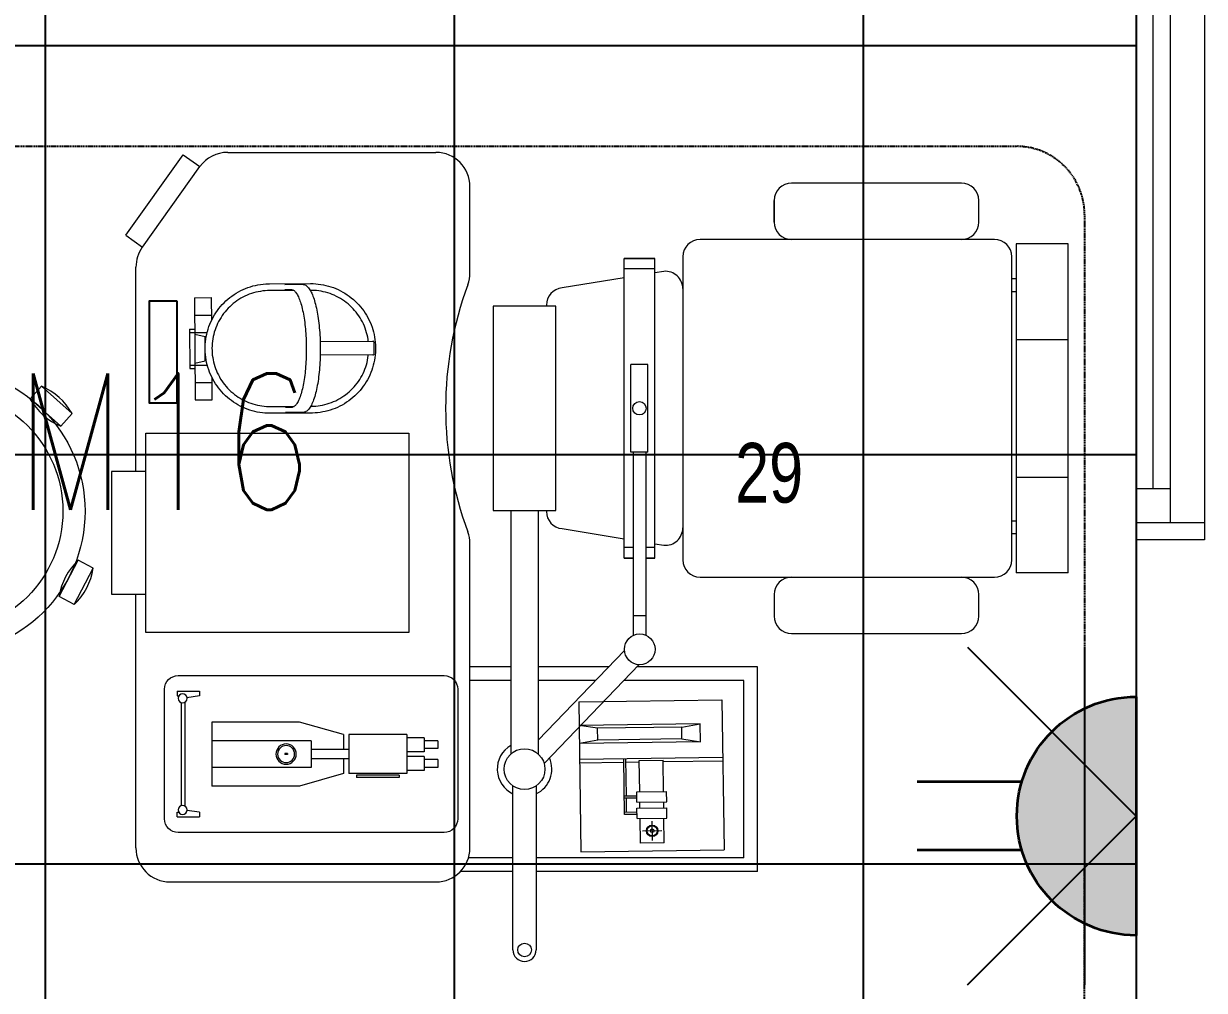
# Model space of a CAD drawing. Extents: x -178977 to 231842, y -29287 to 19916.
# Drawn here: x 12644 to 14376, y -5546 to -4128 of the extents above; entities that cross this region are included whole.
import ezdxf
from ezdxf import colors
from ezdxf.entities.mleader import LeaderData, LeaderLine
from ezdxf.enums import TextEntityAlignment as Align
from ezdxf.math import Vec2, Vec3

# ---------------------------------------------------------------- set-up
doc = ezdxf.new("R2010")
doc.units = 0
doc.header["$LTSCALE"] = 0.25
doc.linetypes.add('DASHDOT', pattern=[25.4, 12.7, -6.35, 0, -6.35])
doc.linetypes.add('HIDDEN', pattern=[9.525, 6.35, -3.175])
for name, color, linetype, lineweight in [('01-First Floor-FUR$0$72_EGR_EQP_TAG', 142, 'Continuous', 5), ('01-First Floor-FUR$0$Aluminum', 251, 'Continuous', 5), ('01-First Floor-FUR$0$LOADING', 253, 'Continuous', 5), ('01-First Floor-FUR$0$Walls', 251, 'Continuous', 5), ('E-LITE-CIRC', 6, 'Continuous', 25), ('E-LITE-CLNG-CNDT', 6, 'DASHDOT', 35), ('E-LITE-EXIT-NUMB', 6, 'Continuous', 25), ('E-POWR-FLOR-CNDT', 6, 'HIDDEN', 25), ('E-POWR-WALL @ 100', 4, 'Continuous', 35)]:
    doc.layers.add(name, color=color, linetype=linetype, lineweight=lineweight)
doc.layers.add('01-First Floor-FUR$0$FALSE CEILING', color=251, linetype='Continuous')
doc.styles.add('01-First Floor-FUR$0$X3G_ENTITY_257CFD', font='swisscl.ttf', dxfattribs={"height": 200})
doc.styles.add('DC_SIMPLEX', font='SIMPLEX.shx', dxfattribs={"width": 0.7})

# ---------------------------------------------------------------- blocks, each defined once
blk = doc.blocks.new('01-First Floor-FUR$0$ME12326-P')
for p, q in [((0, 0.22), (0, 0)), ((0, 0.22), (0.21, 0.22)), ((0.21, 0.22), (0.21, 0)), ((0.027, 0.1807), (0, 0.1852)), ((0.1775, 0.1852), (0, 0.1852)), ((0.1505, 0.1807), (0.027, 0.1807)), ((0.027, 0.1635), (0.027, 0.1807)), ((0.1505, 0.1807), (0.1775, 0.1852)), ((0.1505, 0.1635), (0.1505, 0.1807)), ((0.1775, 0.159), (0.1775, 0.1852)), ((0.027, 0.1635), (0, 0.159)), ((0.1775, 0.159), (0, 0.159)), ((0.1505, 0.1635), (0.027, 0.1635)), ((0.1505, 0.1635), (0.1775, 0.159)), ((0.21, 0.1355), (0, 0.1355)), ((0.0648, 0.1301), (0, 0.1301)), ((0.0648, 0.0536), (0.0648, 0.1355)), ((0.0679, 0.0806), (0.0679, 0.1355)), ((0.0875, 0.1301), (0.0679, 0.1301)), ((0.0875, 0.0867), (0.0875, 0.1327)), ((0.0875, 0.1327), (0.1225, 0.1327)), ((0.1225, 0.0867), (0.1225, 0.1327)), ((0.21, 0.1301), (0.1225, 0.1301)), ((0.0831, 0.0715), (0.0831, 0.0867)), ((0.0831, 0.0867), (0.1269, 0.0867)), ((0.1269, 0.0715), (0.1269, 0.0867)), ((0.0831, 0.0806), (0.0648, 0.0806)), ((0.0831, 0.0776), (0.0648, 0.0776)), ((0.0679, 0.0567), (0.0679, 0.0776)), ((0.0831, 0.0715), (0.1269, 0.0715)), ((0.0875, 0.0628), (0.0875, 0.0715)), ((0.1225, 0.0628), (0.1225, 0.0715)), ((0.0831, 0.0567), (0.0648, 0.0567)), ((0.0831, 0.0536), (0.0648, 0.0536)), ((0.0831, 0.0476), (0.0831, 0.0628)), ((0.0831, 0.0628), (0.1269, 0.0628)), ((0.1269, 0.0476), (0.1269, 0.0628)), ((0.0831, 0.0476), (0.1269, 0.0476)), ((0.0875, 0.0116), (0.0875, 0.0476)), ((0.105, 0.0152), (0.105, 0.0435)), ((0.1225, 0.0116), (0.1225, 0.0476)), ((0.1192, 0.0291), (0.0908, 0.0291)), ((0, 0), (0.21, 0)), ((0.1225, 0.0116), (0.0875, 0.0116))]:
    blk.add_line(p, q)
for radius in [0.00847, 0.00758, 0.00267]:
    blk.add_circle((0.105, 0.0293), radius)
blk = doc.blocks.new('01-First Floor-FUR$0$ME12281-P')
at = {"color": 0}
for p, q in [((0.4454, 0.3153), (0.0554, 0.3153)), ((0.0354, 0.2953), (0.0354, 0.1053)), ((0.4654, 0.1053), (0.4654, 0.2953)), ((0.414, 0.2923), (0.414, 0.2855)), ((0.4469, 0.2923), (0.414, 0.2923)), ((0.414, 0.2855), (0.4325, 0.283)), ((0.4469, 0.2855), (0.4447, 0.2855)), ((0.4469, 0.2923), (0.4469, 0.2855)), ((0.4356, 0.2759), (0.4356, 0.124)), ((0.4412, 0.2759), (0.4412, 0.1246)), ((0.2028, 0.2289), (0.2676, 0.2473)), ((0.2676, 0.2473), (0.3961, 0.2473)), ((0.3961, 0.2473), (0.3961, 0.1533)), ((0.1099, 0.2289), (0.1953, 0.2289)), ((0.1099, 0.2289), (0.1099, 0.1716)), ((0.1953, 0.2289), (0.1953, 0.1716)), ((0.2028, 0.2289), (0.2028, 0.2071)), ((0.0648, 0.2198), (0.0845, 0.2198)), ((0.0648, 0.2198), (0.0648, 0.2083)), ((0.0648, 0.2083), (0.0845, 0.2083)), ((0.0845, 0.2243), (0.1099, 0.2243)), ((0.0845, 0.2243), (0.0845, 0.2037)), ((0.2504, 0.2198), (0.3961, 0.2198)), ((0.2504, 0.2198), (0.2504, 0.1808)), ((0.0648, 0.1922), (0.0648, 0.1808)), ((0.0648, 0.1922), (0.0845, 0.1922)), ((0.0845, 0.2037), (0.1099, 0.2037)), ((0.0845, 0.1968), (0.0845, 0.1762)), ((0.0845, 0.1968), (0.1099, 0.1968)), ((0.1953, 0.2071), (0.2504, 0.2071)), ((0.1953, 0.1934), (0.2504, 0.1934)), ((0.2028, 0.1934), (0.2028, 0.1716)), ((0.2851, 0.2009), (0.2851, 0.1996)), ((0.2851, 0.2009), (0.2892, 0.2009)), ((0.2851, 0.1996), (0.2892, 0.1996)), ((0.2892, 0.2009), (0.2892, 0.1996)), ((0.0648, 0.1808), (0.0845, 0.1808)), ((0.0845, 0.1762), (0.1099, 0.1762)), ((0.2504, 0.1808), (0.3961, 0.1808)), ((0.1099, 0.1716), (0.1953, 0.1716)), ((0.1211, 0.1692), (0.1211, 0.166)), ((0.1211, 0.1692), (0.184, 0.1692)), ((0.1211, 0.166), (0.184, 0.166)), ((0.184, 0.1692), (0.184, 0.166)), ((0.2028, 0.1716), (0.2676, 0.1533)), ((0.2676, 0.1533), (0.3961, 0.1533)), ((0.414, 0.1151), (0.4325, 0.1175)), ((0.414, 0.1151), (0.414, 0.1082)), ((0.4469, 0.1082), (0.414, 0.1082)), ((0.4469, 0.1151), (0.4447, 0.1151)), ((0.4469, 0.1082), (0.4469, 0.1151)), ((0.0554, 0.0853), (0.4454, 0.0853))]:
    blk.add_line(p, q, dxfattribs=at)
for centre, radius in [((0.439, 0.2821), 0.00657), ((0.2871, 0.2003), 0.0149), ((0.2871, 0.2003), 0.0125), ((0.439, 0.1184), 0.00657)]:
    blk.add_circle(centre, radius, dxfattribs=at)
for centre, start, end in [((0.0554, 0.2953), 90, 180), ((0.4454, 0.2953), 0, 90), ((0.0554, 0.1053), 180, 270), ((0.4454, 0.1053), 270, 0)]:
    blk.add_arc(centre, 0.02, start, end, dxfattribs=at)
blk = doc.blocks.new('01-First Floor-FUR$0$ME18014A-P')
for p, q in [((0.2537, 1.2997), (0.2362, 1.2753)), ((0.2537, 1.2997), (0.3719, 1.2152)), ((-0.6447, 1.2847), (-0.2727, 1.2847)), ((-0.0927, 1.2847), (0.2071, 1.2847)), ((0.2362, 1.2753), (0.3544, 1.1908)), ((0.2362, 1.2753), (0.3544, 1.1908)), ((-0.6947, 1.2347), (-0.6947, 0.8447)), ((0.3719, 1.2152), (0.3544, 1.1908)), ((0.3753, 1.1501), (0.3753, 0.8447)), ((-0.6792, 0.7317), (-0.6792, 0.8085)), ((-0.6447, 0.7947), (-0.1986, 0.7947)), ((-0.3792, 0.7347), (-0.3792, 0.7947)), ((0.1986, 0.7947), (0.3253, 0.7947)), ((-0.7944, 0.7317), (-0.5539, 0.7317)), ((-0.15, 0.7347), (-0.5068, 0.7347)), ((-0.5539, 0.6977), (-0.7944, 0.6977)), ((-0.6792, 0.3732), (-0.6792, 0.6977)), ((-0.15, 0.6947), (-0.5068, 0.6947)), ((-0.3551, 0.5682), (-0.4867, 0.6947)), ((-0.3792, 0.5913), (-0.3792, 0.6947)), ((-0.3759, 0.5465), (-0.5208, 0.6859)), ((-0.15, 0.6826), (-0.1512, 0.6826)), ((0.1512, 0.6826), (0.15, 0.6826)), ((-0.1765, 0.6594), (-0.1913, 0.5686)), ((0.1913, 0.5686), (0.1765, 0.6594)), ((-0.0644, 0.5554), (-0.3331, 0.5554)), ((-0.3037, 0.5554), (-0.3037, 0.5361)), ((-0.2198, 0.5686), (-0.2198, 0.5554)), ((-0.2198, 0.5686), (0.2198, 0.5686)), ((-0.2198, 0.5554), (-0.2198, 0.5686)), ((-0.2044, 0.5554), (-0.2044, 0.5686)), ((-0.0644, 0.5586), (0.0644, 0.5586)), ((-0.0644, 0.5336), (-0.0644, 0.5586)), ((0.0644, 0.5336), (0.0644, 0.5586)), ((0.2044, 0.5236), (0.2044, 0.5686)), ((0.2198, 0.5686), (0.2198, 0.5236)), ((0.2198, 0.5236), (0.2198, 0.5686)), ((-0.3792, 0.3732), (-0.3792, 0.5496)), ((-0.3326, 0.5361), (-0.0644, 0.5361)), ((-0.2198, 0.5361), (-0.2198, 0.5236)), ((-0.2198, 0.5236), (-0.2198, 0.5361)), ((-0.2198, 0.5236), (0.2198, 0.5236)), ((-0.2044, 0.5236), (-0.2044, 0.5361)), ((-0.1986, 0.5236), (-0.2008, 0.5102)), ((-0.0644, 0.5336), (0.0644, 0.5336)), ((0.2008, 0.5102), (0.1986, 0.5236)), ((0.2223, 0.4826), (-0.2223, 0.4826)), ((-0.2477, 0.4572), (-0.2477, 0.0254)), ((0.2476, 0.0254), (0.2476, 0.4572)), ((-0.6792, 0.3732), (-0.3792, 0.3732)), ((-0.2731, 0.3484), (-0.3048, 0.3484)), ((0.273, 0.3484), (0.3048, 0.3484)), ((0.3048, 0.3484), (0.273, 0.3484)), ((-0.3302, 0.323), (-0.3302, 0.0738)), ((0.3302, 0.0738), (0.3302, 0.323)), ((-0.3048, 0.0484), (-0.2731, 0.0484)), ((0.273, 0.0484), (0.3048, 0.0484)), ((-0.2223, 0), (0.2223, 0)), ((-0.1841, -0.0063), (-0.1841, 0)), ((-0.1651, 0), (-0.1651, -0.0063)), ((0.1714, 0), (0.1714, -0.0063)), ((0.1905, 0), (0.1905, -0.0063)), ((-0.2413, -0.0826), (-0.2413, -0.0063)), ((0.2413, -0.0063), (-0.2413, -0.0063)), ((-0.1016, -0.0826), (-0.1016, -0.0063)), ((0.1011, -0.0063), (0.1011, -0.0826)), ((0.2413, -0.0826), (0.2413, -0.0063)), ((-0.2413, -0.0826), (0.2413, -0.0826))]:
    blk.add_line(p, q)
at = {"color": 8}
for p, q in [((-0.6592, 0.7317), (-0.6592, 0.7968)), ((-0.3992, 0.7347), (-0.3992, 0.7947)), ((-0.6592, 0.3932), (-0.6592, 0.6977)), ((-0.3992, 0.6105), (-0.3992, 0.6947)), ((-0.3992, 0.3932), (-0.3992, 0.5689)), ((-0.6592, 0.3932), (-0.3992, 0.3932))]:
    blk.add_line(p, q, dxfattribs=at)
for points in [[(-0.2727, 1.2703), (-0.0927, 1.2703), (-0.0927, 1.3203), (-0.2727, 1.3203)], [(-0.3289, 0.8843), (-0.3289, 1.2703), (-0.0364, 1.2703), (-0.0364, 0.8843)], [(-0.15, 0.6686), (0.15, 0.6686), (0.15, 0.7607), (-0.15, 0.7607)]]:
    blk.add_lwpolyline(points, close=True)
for centre, radius in [((-0.5292, 0.7147), 0.03), ((-0.7944, 0.7147), 0.01), ((-0.3535, 0.5457), 0.0225), ((0, 0.5461), 0.00979)]:
    blk.add_circle(centre, radius)
for centre, radius, start, end in [((-0.6447, 1.2347), 0.05, 90, 180), ((0.2071, 1.2347), 0.05, 54.4343, 90), ((0.3253, 1.1501), 0.05, 0, 54.4343), ((-0.6447, 0.8447), 0.05, 180, 270), ((0.3253, 0.8447), 0.05, 270, 0), ((0, 0.313), 0.5175, 69.5195, 110.4805), ((-0.1986, 0.8447), 0.05, 270, 290.4805), ((0.1986, 0.8447), 0.05, 249.5195, 270), ((-0.5292, 0.7147), 0.04, 30, 154.8331), ((-0.7944, 0.7147), 0.017, 90, 270), ((-0.5292, 0.7147), 0.04, 205.1669, 294.1023), ((-0.1512, 0.6572), 0.0254, 90, 175.0303), ((0.1512, 0.6572), 0.0254, 4.9697, 90), ((-0.1755, 0.508), 0.0254, 175.0303, 270), ((0.1755, 0.508), 0.0254, 270, 4.9697), ((-0.2223, 0.4572), 0.0254, 90, 180), ((0.2223, 0.4572), 0.0254, 0, 90), ((-0.3048, 0.323), 0.0254, 90, 180), ((-0.2731, 0.323), 0.0254, 0, 90), ((0.273, 0.323), 0.0254, 90, 180), ((0.3048, 0.323), 0.0254, 0, 90), ((-0.3048, 0.0738), 0.0254, 180, 270), ((-0.2731, 0.0738), 0.0254, 270, 0), ((0.273, 0.0738), 0.0254, 180, 270), ((0.3048, 0.0738), 0.0254, 270, 0), ((-0.2223, 0.0254), 0.0254, 180, 270), ((0.2223, 0.0254), 0.0254, 270, 0)]:
    blk.add_arc(centre, radius, start, end)
blk = doc.blocks.new('01-First Floor-FUR$0$ME12818-P')
for p, q in [((-0.0723, 0.1635), (0.0777, 0.1635)), ((-0.0723, 0.1635), (-0.0723, 0.1385)), ((-0.0468, 0.1635), (-0.0468, 0.1385)), ((-0.0262, 0.1712), (0.0316, 0.1712)), ((-0.0262, 0.1712), (-0.0262, 0.1635)), ((-0.0212, 0.1712), (-0.0212, 0.145)), ((-0.0148, 0.1485), (-0.0184, 0.1635)), ((0.0238, 0.1635), (0.0202, 0.1485)), ((0.0266, 0.1712), (0.0266, 0.145)), ((0.0316, 0.1712), (0.0316, 0.1635)), ((0.0521, 0.1635), (0.0521, 0.1385)), ((0.0777, 0.1635), (0.0777, 0.1385)), ((0.0202, 0.1485), (-0.0148, 0.1485)), ((-0.0123, 0.1485), (-0.0123, 0.1471)), ((0.0177, 0.1471), (0.0177, 0.1485)), ((-0.0389, 0.1385), (-0.0723, 0.1385)), ((0.0777, 0.1385), (0.0442, 0.1385)), ((-0.0923, 0.0534), (-0.0923, -0.0066)), ((-0.0823, 0.018), (-0.0823, 0.0534)), ((0.0877, 0.0534), (0.0877, 0.018)), ((0.0977, -0.0066), (0.0977, 0.0534)), ((-0.0913, 0.0311), (-0.0913, 0.0053)), ((-0.0833, 0.0208), (-0.0833, 0.0311)), ((0.0887, 0.0311), (0.0887, 0.0208)), ((0.0967, 0.0053), (0.0967, 0.0311)), ((-0.0823, -0.0066), (-0.0823, -0.006)), ((0.0877, -0.0061), (0.0877, -0.0066)), ((-0.0053, -0.0205), (0.0107, -0.0205)), ((-0.0053, -0.0996), (-0.0058, -0.0996)), ((0.0107, -0.0996), (-0.0053, -0.0996)), ((0.0111, -0.0996), (0.0107, -0.0996))]:
    blk.add_line(p, q)
at = {"flags": 128}
for points in [[(0.0977, 0.0534), (0.0976, 0.0572), (0.0974, 0.061), (0.097, 0.0648), (0.0965, 0.0685), (0.0958, 0.0723), (0.095, 0.076), (0.094, 0.0796), (0.0929, 0.0833), (0.0916, 0.0869), (0.0902, 0.0904), (0.0886, 0.0939), (0.087, 0.0973), (0.0851, 0.1006), (0.0832, 0.1038), (0.0811, 0.107), (0.0789, 0.1101), (0.0766, 0.1131), (0.0741, 0.116), (0.0716, 0.1188), (0.0689, 0.1215), (0.0661, 0.1241), (0.0632, 0.1266), (0.0602, 0.129), (0.0572, 0.1312), (0.054, 0.1333), (0.0508, 0.1353), (0.0475, 0.1372), (0.0441, 0.1389), (0.0406, 0.1405), (0.0371, 0.1419), (0.0335, 0.1432), (0.0299, 0.1444), (0.0263, 0.1454), (0.0226, 0.1463), (0.0188, 0.147), (0.0151, 0.1476), (0.0113, 0.148), (0.0075, 0.1483), (0.0037, 0.1484), (-0.0001, 0.1483), (-0.0039, 0.1482), (-0.0077, 0.1478), (-0.0114, 0.1473), (-0.0152, 0.1467), (-0.0189, 0.1459), (-0.0226, 0.145), (-0.0262, 0.1439), (-0.0298, 0.1427), (-0.0334, 0.1413), (-0.0368, 0.1398), (-0.0403, 0.1381), (-0.0436, 0.1363), (-0.0469, 0.1344), (-0.0501, 0.1324), (-0.0532, 0.1302), (-0.0562, 0.1279), (-0.0592, 0.1255), (-0.062, 0.1229), (-0.0647, 0.1203), (-0.0674, 0.1176), (-0.0699, 0.1147), (-0.0723, 0.1118), (-0.0745, 0.1087), (-0.0767, 0.1056), (-0.0787, 0.1024), (-0.0806, 0.0991), (-0.0824, 0.0957), (-0.084, 0.0923), (-0.0855, 0.0888), (-0.0868, 0.0852), (-0.088, 0.0816), (-0.0891, 0.078), (-0.09, 0.0743), (-0.0907, 0.0705), (-0.0914, 0.0668), (-0.0918, 0.063), (-0.0921, 0.0592), (-0.0923, 0.0554), (-0.0923, 0.0534)], [(-0.0823, 0.0534), (-0.0822, 0.0568), (-0.082, 0.0602), (-0.0817, 0.0636), (-0.0812, 0.0669), (-0.0806, 0.0703), (-0.0799, 0.0736), (-0.079, 0.0769), (-0.078, 0.0801), (-0.0769, 0.0833), (-0.0756, 0.0865), (-0.0742, 0.0896), (-0.0727, 0.0926), (-0.0711, 0.0956), (-0.0693, 0.0985), (-0.0675, 0.1014), (-0.0655, 0.1041), (-0.0634, 0.1068), (-0.0612, 0.1094), (-0.0589, 0.1119), (-0.0565, 0.1144), (-0.054, 0.1167), (-0.0515, 0.1189), (-0.0488, 0.121), (-0.0461, 0.123), (-0.0432, 0.1249), (-0.0403, 0.1267), (-0.0374, 0.1284), (-0.0343, 0.1299), (-0.0313, 0.1313), (-0.0281, 0.1326), (-0.0249, 0.1338), (-0.0217, 0.1348), (-0.0184, 0.1357), (-0.0151, 0.1365), (-0.0118, 0.1371), (-0.0084, 0.1377), (-0.005, 0.138), (-0.0016, 0.1383), (0.0018, 0.1384), (0.0052, 0.1383), (0.0086, 0.1382), (0.012, 0.1379), (0.0153, 0.1374), (0.0187, 0.1369), (0.022, 0.1362), (0.0253, 0.1353), (0.0286, 0.1344), (0.0318, 0.1333), (0.0349, 0.132), (0.0381, 0.1307), (0.0411, 0.1292), (0.0441, 0.1276), (0.0471, 0.1259), (0.0499, 0.1241), (0.0527, 0.1221), (0.0554, 0.1201), (0.058, 0.1179), (0.0606, 0.1156), (0.063, 0.1133), (0.0654, 0.1108), (0.0676, 0.1082), (0.0698, 0.1056), (0.0718, 0.1029), (0.0737, 0.1001), (0.0755, 0.0972), (0.0772, 0.0943), (0.0788, 0.0912), (0.0803, 0.0882), (0.0816, 0.085), (0.0828, 0.0819), (0.0839, 0.0786), (0.0848, 0.0754), (0.0856, 0.0721), (0.0863, 0.0687), (0.0868, 0.0654), (0.0873, 0.062), (0.0875, 0.0586), (0.0877, 0.0552), (0.0877, 0.0534)], [(-0.0833, 0.0208), (-0.0833, 0.0202), (-0.0831, 0.0195), (-0.0829, 0.0189), (-0.0825, 0.0182), (-0.082, 0.0175), (-0.0813, 0.0167), (-0.0805, 0.016), (-0.0796, 0.0152), (-0.0785, 0.0144), (-0.0773, 0.0136), (-0.076, 0.0128), (-0.0745, 0.012), (-0.0729, 0.0113), (-0.0711, 0.0105), (-0.0692, 0.0098), (-0.0672, 0.009), (-0.0651, 0.0083), (-0.0629, 0.0077), (-0.0606, 0.007), (-0.0581, 0.0064), (-0.0556, 0.0057), (-0.053, 0.0052), (-0.0502, 0.0046), (-0.0474, 0.0041), (-0.0445, 0.0036), (-0.0416, 0.0031), (-0.0385, 0.0027), (-0.0354, 0.0022), (-0.0322, 0.0019), (-0.029, 0.0015), (-0.0257, 0.0012), (-0.0224, 0.0009), (-0.019, 0.0007), (-0.0156, 0.0005), (-0.0122, 0.0003), (-0.0087, 0.0002), (-0.0052, 0.0001), (-0.0017, 0), (0.0017, 0), (0.0052, 0), (0.0087, 0), (0.0122, 0.0001), (0.0157, 0.0002), (0.0191, 0.0004), (0.0226, 0.0006), (0.026, 0.0008), (0.0293, 0.0011), (0.0326, 0.0014), (0.0359, 0.0017), (0.0391, 0.002), (0.0422, 0.0024), (0.0453, 0.0029), (0.0483, 0.0033), (0.0513, 0.0038), (0.0541, 0.0043), (0.0569, 0.0049), (0.0596, 0.0054), (0.0622, 0.006), (0.0647, 0.0067), (0.067, 0.0073), (0.0693, 0.008), (0.0715, 0.0087), (0.0736, 0.0094), (0.0755, 0.0101), (0.0773, 0.0109), (0.079, 0.0116), (0.0806, 0.0124), (0.082, 0.0132), (0.0833, 0.014), (0.0844, 0.0147), (0.0854, 0.0155), (0.0863, 0.0163), (0.087, 0.0171), (0.0876, 0.0178), (0.0881, 0.0185), (0.0884, 0.0192), (0.0886, 0.0198), (0.0887, 0.0204), (0.0887, 0.0208)], [(-0.0913, 0.0053), (-0.0912, 0.004), (-0.0909, 0.0028), (-0.0905, 0.0016), (-0.0898, 0.0005), (-0.089, -0.0007), (-0.0881, -0.0017), (-0.0871, -0.0028), (-0.0859, -0.0038), (-0.0845, -0.0047), (-0.0831, -0.0057), (-0.0815, -0.0066), (-0.0798, -0.0075), (-0.078, -0.0083), (-0.076, -0.0092), (-0.0739, -0.01), (-0.0718, -0.0108), (-0.0695, -0.0116), (-0.067, -0.0123), (-0.0645, -0.013), (-0.0619, -0.0137), (-0.0592, -0.0144), (-0.0563, -0.015), (-0.0534, -0.0156), (-0.0504, -0.0162), (-0.0473, -0.0167), (-0.0442, -0.0172), (-0.0409, -0.0177), (-0.0376, -0.0181), (-0.0343, -0.0185), (-0.0308, -0.0189), (-0.0274, -0.0192), (-0.0238, -0.0195), (-0.0203, -0.0198), (-0.0167, -0.02), (-0.013, -0.0202), (-0.0094, -0.0203), (-0.0057, -0.0204), (-0.002, -0.0205), (0.0017, -0.0205), (0.0054, -0.0205), (0.0091, -0.0204), (0.0128, -0.0204), (0.0164, -0.0202), (0.0201, -0.0201), (0.0237, -0.0199), (0.0273, -0.0196), (0.0309, -0.0194), (0.0344, -0.0191), (0.0378, -0.0187), (0.0412, -0.0183), (0.0446, -0.0179), (0.0478, -0.0175), (0.051, -0.017), (0.0542, -0.0165), (0.0572, -0.0159), (0.0602, -0.0153), (0.063, -0.0147), (0.0658, -0.0141), (0.0685, -0.0134), (0.0711, -0.0127), (0.0735, -0.012), (0.0759, -0.0112), (0.0782, -0.0104), (0.0803, -0.0096), (0.0823, -0.0088), (0.0842, -0.008), (0.086, -0.0071), (0.0876, -0.0062), (0.0892, -0.0052), (0.0906, -0.0043), (0.0918, -0.0033), (0.093, -0.0023), (0.094, -0.0012), (0.0948, -0.0002), (0.0955, 0.001), (0.0961, 0.0022), (0.0965, 0.0034), (0.0967, 0.0046), (0.0967, 0.0053)], [(-0.0923, -0.0066), (-0.0922, -0.0104), (-0.092, -0.0142), (-0.0916, -0.018), (-0.0911, -0.0217), (-0.0904, -0.0255), (-0.0896, -0.0292), (-0.0886, -0.0329), (-0.0875, -0.0365), (-0.0862, -0.0401), (-0.0848, -0.0436), (-0.0833, -0.0471), (-0.0816, -0.0505), (-0.0797, -0.0538), (-0.0778, -0.0571), (-0.0757, -0.0603), (-0.0735, -0.0633), (-0.0712, -0.0663), (-0.0687, -0.0693), (-0.0662, -0.0721), (-0.0635, -0.0748), (-0.0607, -0.0774), (-0.0578, -0.0798), (-0.0549, -0.0822), (-0.0518, -0.0844), (-0.0486, -0.0866), (-0.0454, -0.0885), (-0.0421, -0.0904), (-0.0387, -0.0921), (-0.0352, -0.0937), (-0.0317, -0.0952), (-0.0282, -0.0965), (-0.0245, -0.0976), (-0.0209, -0.0986), (-0.0172, -0.0995), (-0.0135, -0.1002), (-0.0097, -0.1008), (-0.0059, -0.1012), (-0.0021, -0.1015), (0.0017, -0.1016), (0.0055, -0.1016), (0.0093, -0.1014), (0.013, -0.101), (0.0168, -0.1006), (0.0206, -0.0999), (0.0243, -0.0991), (0.028, -0.0982), (0.0316, -0.0971), (0.0352, -0.0959), (0.0387, -0.0945), (0.0422, -0.093), (0.0456, -0.0913), (0.049, -0.0896), (0.0523, -0.0876), (0.0555, -0.0856), (0.0586, -0.0834), (0.0616, -0.0811), (0.0646, -0.0787), (0.0674, -0.0762), (0.0701, -0.0735), (0.0727, -0.0708), (0.0753, -0.0679), (0.0776, -0.065), (0.0799, -0.0619), (0.0821, -0.0588), (0.0841, -0.0556), (0.086, -0.0523), (0.0878, -0.0489), (0.0894, -0.0455), (0.0909, -0.042), (0.0922, -0.0384), (0.0934, -0.0348), (0.0945, -0.0312), (0.0954, -0.0275), (0.0961, -0.0238), (0.0967, -0.02), (0.0972, -0.0162), (0.0975, -0.0125), (0.0977, -0.0087), (0.0977, -0.0066)], [(-0.0073, -0.091), (-0.0099, -0.0907), (-0.0133, -0.0901), (-0.0166, -0.0894), (-0.0199, -0.0886), (-0.0232, -0.0876), (-0.0264, -0.0865), (-0.0296, -0.0853), (-0.0327, -0.0839), (-0.0357, -0.0824), (-0.0387, -0.0808), (-0.0417, -0.0791), (-0.0445, -0.0773), (-0.0473, -0.0753), (-0.05, -0.0733), (-0.0527, -0.0711), (-0.0552, -0.0689), (-0.0576, -0.0665), (-0.06, -0.064), (-0.0622, -0.0615), (-0.0644, -0.0588), (-0.0664, -0.0561), (-0.0683, -0.0533), (-0.0701, -0.0504), (-0.0718, -0.0475), (-0.0734, -0.0445), (-0.0749, -0.0414), (-0.0762, -0.0383), (-0.0774, -0.0351), (-0.0785, -0.0319), (-0.0794, -0.0286), (-0.0802, -0.0253), (-0.0809, -0.022), (-0.0815, -0.0186), (-0.0819, -0.0152), (-0.0821, -0.0118), (-0.0823, -0.0084), (-0.0823, -0.0066)], [(0.0877, -0.0066), (0.0876, -0.01), (0.0874, -0.0134), (0.0871, -0.0168), (0.0866, -0.0202), (0.086, -0.0235), (0.0853, -0.0268), (0.0844, -0.0301), (0.0834, -0.0334), (0.0822, -0.0366), (0.081, -0.0397), (0.0796, -0.0428), (0.0781, -0.0459), (0.0765, -0.0488), (0.0747, -0.0518), (0.0728, -0.0546), (0.0709, -0.0574), (0.0688, -0.0601), (0.0666, -0.0627), (0.0643, -0.0652), (0.0619, -0.0676), (0.0594, -0.0699), (0.0569, -0.0721), (0.0542, -0.0742), (0.0514, -0.0762), (0.0486, -0.0781), (0.0457, -0.0799), (0.0428, -0.0816), (0.0397, -0.0831), (0.0366, -0.0845), (0.0335, -0.0858), (0.0303, -0.087), (0.0271, -0.088), (0.0238, -0.089), (0.0205, -0.0897), (0.0171, -0.0904), (0.0138, -0.0909), (0.0127, -0.091)], [(-0.0073, -0.0204), (-0.0073, -0.0976)], [(0.0127, -0.0976), (0.0127, -0.0204)], [(-0.0059, -0.0995), (-0.0062, -0.0994), (-0.0066, -0.0992), (-0.0069, -0.0989), (-0.0071, -0.0985), (-0.0073, -0.0981), (-0.0073, -0.0976)], [(0.0127, -0.0976), (0.0126, -0.0981), (0.0125, -0.0985), (0.0123, -0.0989), (0.0119, -0.0992), (0.0116, -0.0994), (0.0113, -0.0995)]]:
    blk.add_lwpolyline(points, dxfattribs=at)
for centre, major_axis, start_param, end_param in [((-0.0053, -0.02), (0.002, 0), 3.665191, 4.712389), ((0.0107, -0.02), (-0.002, 0), 1.570796, 2.617994)]:
    blk.add_ellipse(centre, major_axis=major_axis, ratio=0.262075, start_param=start_param, end_param=end_param)
blk = doc.blocks.new('01-First Floor-FUR$0$HF10037B-P')
at = {"layer": '01-First Floor-FUR$0$LOADING'}
for p, q in [((0.2459, 0.134), (0.1859, 0.134)), ((0.1859, 0.134), (0.1859, 0.109)), ((0.2459, 0.134), (0.2459, 0.109)), ((0.2459, 0.109), (0.1859, 0.109)), ((0, 0), (-0.0142, -0.0583)), ((0, 0), (0.0243, -0.0059)), ((0.0243, -0.0059), (0.01, -0.0642)), ((0.4071, -0.0094), (0.431, -0.0018)), ((0.4071, -0.0094), (0.4255, -0.0665)), ((0.431, -0.0018), (0.4493, -0.0589)), ((0.4069, -0.0417), (0.4165, -0.0387)), ((-0.0142, -0.0583), (0.01, -0.0642)), ((0.4255, -0.0665), (0.4493, -0.0589)), ((0.0524, -0.2725), (0.0674, -0.2525)), ((0.0674, -0.2525), (0.1154, -0.2885)), ((0.3125, -0.2897), (0.362, -0.2558)), ((0.3761, -0.2764), (0.362, -0.2558)), ((0.0524, -0.2725), (0.1004, -0.3085)), ((0.3266, -0.3103), (0.3761, -0.2764)), ((0.3267, -0.268), (0.3323, -0.2763)), ((0.1004, -0.3085), (0.1154, -0.2885)), ((0.3266, -0.3103), (0.3125, -0.2897))]:
    blk.add_line(p, q, dxfattribs=at)
for radius in [0.21, 0.1775]:
    blk.add_circle((0.2161, -0.1014), radius, dxfattribs=at)
for centre, radius, start, end in [((0.2159, 0.0465), 0.0925, 71.0754, 108.9246), ((0.2159, 0.1965), 0.0925, 251.0754, 288.9246), ((0.0779, -0.0499), 0.0925, 147.3419, 185.1912), ((-0.0678, -0.0143), 0.0925, 327.3419, 5.1912), ((0.4996, -0.0113), 0.0925, 178.8412, 216.6904), ((0.3568, -0.057), 0.0925, 358.8412, 36.6904), ((0.2161, -0.1014), 0.2, 303.6037, 17.3657), ((0.0389, -0.3404), 0.0925, 34.1875, 72.0368), ((0.3867, -0.3449), 0.0925, 105.5121, 143.3614), ((0.1289, -0.2205), 0.0925, 214.1875, 252.0368), ((0.3019, -0.2212), 0.0925, 285.5121, 323.3614)]:
    blk.add_arc(centre, radius, start, end, dxfattribs=at)
blk = doc.blocks.new('01-First Floor-FUR$0$A$C37be4daf')
at = {"layer": '01-First Floor-FUR$0$Aluminum'}
for p, q in [((1416, 598.2), (216, 598.2)), ((241, 498.2), (241, 598.2)), ((291, 548.2), (291, 598.2)), ((1341, 548.2), (1341, 598.2)), ((1391, 498.2), (1391, 598.2)), ((291, 573.2), (1341, 573.2)), ((1391, 548.2), (241, 548.2)), ((1416, 498.2), (216, 498.2))]:
    blk.add_line(p, q, dxfattribs=at)
at = {"layer": '01-First Floor-FUR$0$Walls'}
for p, q in [((216, 498.2), (216, 598.2)), ((1416, 498.2), (1416, 598.2))]:
    blk.add_line(p, q, dxfattribs=at)
blk = doc.blocks.new('01-First Floor-FUR')
at = {"layer": '01-First Floor-FUR$0$FALSE CEILING', "linetype": 'Continuous'}
for p, q in [((12676, -7160), (12676, -2810)), ((13276, -7160), (13276, -2810)), ((13876, -7160), (13876, -2810)), ((10276, -4160), (14276, -4160)), ((10276, -4760), (14276, -4760)), ((10276, -5360), (14276, -5360))]:
    blk.add_line(p, q, dxfattribs=at)
at = {"layer": '01-First Floor-FUR$0$FALSE CEILING'}
blk.add_lwpolyline([(14276, -7160), (10276, -7160), (10276, -2810), (14276, -2810)], close=True, dxfattribs=at)
at = {"layer": '01-First Floor-FUR$0$FALSE CEILING', "extrusion": (-1.66552e-10, -4.6879e-08, 1), "elevation": -0.1}
blk.add_lwpolyline([(12868.7, -4534.6), (12868.7, -4684.6), (12828.7, -4684.6), (12828.7, -4534.6)], close=True, dxfattribs=at)
at = {"layer": '01-First Floor-FUR$0$LOADING', "extrusion": (-1.66552e-10, -4.6879e-08, 1), "elevation": -0.1}
blk.add_lwpolyline([(12868.7, -4534.6), (12868.7, -4684.6), (12828.7, -4684.6), (12828.7, -4534.6)], close=True, dxfattribs=at)
at = {"layer": '01-First Floor-FUR$0$Walls'}
blk.add_line((14276, -2810), (14276, -5760), dxfattribs=at)
at = {"rotation": 90}
blk.add_blockref('01-First Floor-FUR$0$A$C37be4daf', (14874.2, -5101), dxfattribs=at)
at = {"layer": '01-First Floor-FUR$0$LOADING', "extrusion": (1.43227e-21, 4.73306e-08, -1), "xscale": -999.9999999999999, "yscale": 999.9999999999999, "zscale": -999.9999999999999, "rotation": 270}
blk.add_blockref('01-First Floor-FUR$0$ME18014A-P', (-14093.5, -4692, 0.1), dxfattribs=at)
at = {"layer": '01-First Floor-FUR$0$LOADING', "extrusion": (-1.43227e-21, -4.73306e-08, 1), "xscale": -1000, "yscale": 1000, "zscale": 1000, "rotation": 90.24544648778834}
blk.add_blockref('01-First Floor-FUR$0$ME12818-P', (13058.7, -4601.4, -0.1), dxfattribs=at)
at = {"layer": '01-First Floor-FUR$0$LOADING', "extrusion": (-2.79672e-08, 3.6788e-07, -1), "xscale": -1000.000000000001, "yscale": 1000.000000000001, "zscale": 999.999999999999, "rotation": 117.971696169471}
blk.add_blockref('01-First Floor-FUR$0$HF10037B-P', (-12715.1, -4699.6, 0.1), dxfattribs=at)
at = {"layer": '01-First Floor-FUR$0$LOADING', "extrusion": (-1.43227e-21, -4.73306e-08, 1), "xscale": -1000, "yscale": 999.9999999999999, "zscale": 999.9999999999999}
blk.add_blockref('01-First Floor-FUR$0$ME12281-P', (13316.2, -5399.4, 3.2), dxfattribs=at)
at = {"layer": '01-First Floor-FUR$0$LOADING', "extrusion": (-3.68387e-07, -8.1011e-08, 1), "xscale": 1000.000000000001, "yscale": 1000.000000000001, "zscale": 1000.000000000001, "rotation": 0.8046661792795066}
blk.add_blockref('01-First Floor-FUR$0$ME12326-P', (13461.5, -5342.4, -0.1), dxfattribs=at)
at = {"layer": '01-First Floor-FUR$0$72_EGR_EQP_TAG', "insert": (13737.6, -4742.8, -0.1), "char_height": 87.47, "attachment_point": 2, "style": '01-First Floor-FUR$0$X3G_ENTITY_257CFD'}
blk.add_mtext('29', dxfattribs=at)
blk = doc.blocks.new('*U70')
h = blk.add_hatch(color=253)
edge = h.paths.add_edge_path()
edge.add_line((-1.75, 0), (1.75, 0))
edge.add_arc((0, 0), 1.75, 180, 360, ccw=False)
for p, q in [((-0.5, -1.677), (-0.5, -3.211)), ((0.5, -1.677), (0.5, -3.211))]:
    blk.add_line(p, q)
blk.add_lwpolyline([(-1.75, 0, 1), (1.75, 0)], format="xyb", close=True)
at = {"layer": 'Defpoints'}
for p, q in [((-2.475, -2.475), (0, 0)), ((2.475, -2.475), (0, 0)), ((2.475, -0.758), (-2.475, -0.758))]:
    blk.add_line(p, q, dxfattribs=at)
at = {"layer": 'E-LITE-EXIT-NUMB', "style": 'DC_SIMPLEX', "width": 0.7, "flags": 8}
blk.add_attdef('TYPE', text='', height=2, rotation=360, dxfattribs=at).set_placement((-2.682, 5.238), align=Align.RIGHT)
blk.add_attdef('CIRCUIT', (2.682, 5.238), '', height=2, rotation=360, dxfattribs=at)
blk = doc.blocks.new('ARR0W')
at = {"color": 45}
blk.add_ellipse((0, 0), major_axis=(0.4, 0), ratio=0.4, dxfattribs=at)
at = {"color": 45, "ltscale": 0.5}
blk.add_solid([(-1.4, 0.167), (-0.4, 0), (-1.4, -0.167)], dxfattribs=at)

msp = doc.modelspace()

# ---------------------------------------------------------------- linework, layer by layer
at = {"layer": 'E-POWR-FLOR-CNDT'}
for points in [[(10399.7, -4184.1), (10523.5, -4307.8), (14100.2, -4307.8, -0.414214), (14200.2, -4407.8), (14200.2, -5214.2)], [(13749.2, -7260), (13749.2, -6622.3, -0.131652), (13762.6, -6572.3), (14186.8, -5837.5, 0.131652), (14200.2, -5787.5), (14200.2, -5365.8)]]:
    msp.add_lwpolyline(points, format="xyb", dxfattribs=at)

# ---------------------------------------------------------------- block references
at = {"layer": 'E-LITE-CLNG-CNDT'}
msp.add_blockref('01-First Floor-FUR', (0, 0), dxfattribs=at)
at = {"layer": 'E-POWR-WALL @ 100', "xscale": -100, "yscale": 100, "zscale": 100, "rotation": 270}
msp.add_blockref('*U70', (14276, -5290), dxfattribs=at)

# ---------------------------------------------------------------- leaders
at = {"layer": 'E-LITE-CIRC'}
ml = msp.add_multileader_mtext('Standard', dxfattribs=at)
ml.set_content('{\\Fdc_el_romans|c0;\\W0.8;TO\\Fromans|c0; \\Fsimplex|c0;PP-\\Fdc_el_romans|c0;F1\\Fsimplex|c0;/M16}', color=256, style='DC_SIMPLEX')
ml.set_leader_properties()
ml.set_arrow_properties(name='ARR0W')
ml.build(insert=Vec2(0, 0))
ml.multileader.update_dxf_attribs({"dogleg_length": 200, "arrow_head_size": 140, "scale": 100})
ctx = ml.context
ctx.base_point, ctx.scale, ctx.char_height, ctx.arrow_head_size, ctx.landing_gap_size, ctx.plane_origin, ctx.plane_x_axis, ctx.plane_y_axis = Vec3(11216.9, -4774.2, 0), 100, 200, 140, 140, Vec3(22619.6, -11183.6, 0), Vec3(1, 0.000001, 0), Vec3(-0.000001, 1, 0)
notes = []
notes.append((ctx, [(0, (1, 1, 0), (11108.1, -4774.2, 0), (1, 0.000001, 0), 108.8, [(0, [(10802.4, -4519.7, 0)], 0, [])])]))
ctx.mtext.insert, ctx.mtext.text_direction, ctx.mtext.rotation, ctx.mtext.flow_direction = Vec3(11356.9, -4640.9, 0), Vec3(1, 0.000001, 0), 0.000001, 5
for ctx, leaders in notes:
    for number, flags, end, landing, length, lines in leaders:
        leader = LeaderData()
        leader.index, (leader.has_last_leader_line, leader.has_dogleg_vector, leader.attachment_direction) = number, flags
        leader.last_leader_point, leader.dogleg_vector, leader.dogleg_length = Vec3(end), Vec3(landing), length
        for number, points, colour, breaks in lines:
            line = LeaderLine()
            line.index, line.vertices, line.color, line.breaks = number, Vec3.list(points), colors.encode_raw_color(colour), breaks
            leader.lines.append(line)
        ctx.leaders.append(leader)

doc.saveas('drawing.dxf')
